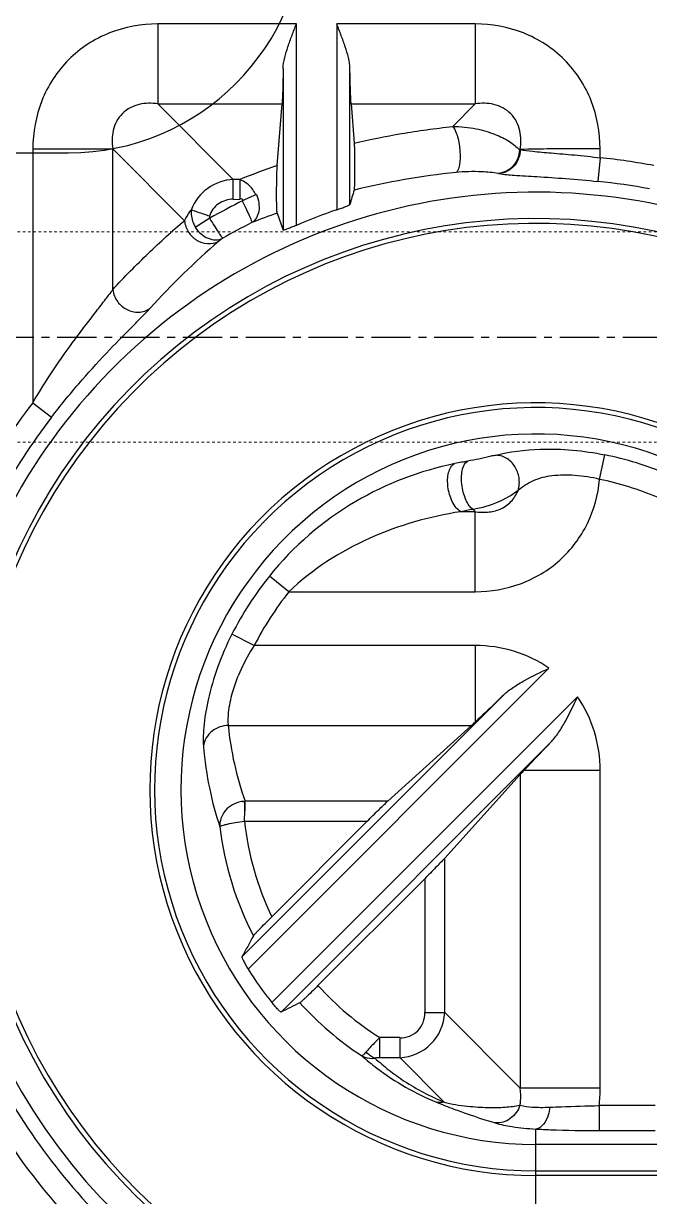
# Model space of a CAD drawing. Header units: millimetres. Extents: x 2748 to 3320, y 1427 to 1884.
# Drawn here: x 2936.26 to 2960.07, y 1621.17 to 1665.74 of the extents above; entities that cross this region are included whole.
import ezdxf

# ---------------------------------------------------------------- set-up
doc = ezdxf.new("R2010")
doc.units = ezdxf.units.MM
doc.linetypes.add('CENTER', pattern=[0.6, 0.375, -0.075, 0.075, -0.075])
doc.linetypes.add('HIDDEN', pattern=[0.2, 0.1, -0.1])
doc.layers.add('21', color=7, linetype='Continuous')
doc.layers.add('cool', color=153, linetype='HIDDEN', lineweight=9)

msp = doc.modelspace()

# ---------------------------------------------------------------- linework, layer by layer
at = {"color": 6}
msp.add_line((2915.979, 1660.826), (2937.979, 1660.826), dxfattribs=at)
msp.add_arc((2937.979, 1669.826), 9, 270, 0, dxfattribs=at)
at = {"layer": '21', "color": 7, "linetype": 'Continuous'}
for p, q in [((2941.369, 1665.724), (2941.369, 1662.684)), ((2946.641, 1665.724), (2941.369, 1665.724)), ((2946.641, 1658.07), (2946.641, 1665.724)), ((2948.174, 1665.724), (2948.174, 1658.659)), ((2953.441, 1665.724), (2948.174, 1665.724)), ((2953.441, 1665.724), (2953.441, 1662.684)), ((2946.138, 1664.019), (2946.138, 1657.892)), ((2948.676, 1658.865), (2948.676, 1664.019)), ((2941.369, 1662.684), (2944.242, 1659.811)), ((2941.369, 1662.684), (2946.094, 1662.684)), ((2945.916, 1660.344), (2946.094, 1662.684)), ((2948.72, 1662.684), (2948.834, 1661.188)), ((2948.72, 1662.684), (2953.441, 1662.684)), ((2952.583, 1661.826), (2953.441, 1662.684)), ((2936.618, 1660.973), (2936.618, 1651.33)), ((2936.618, 1660.973), (2939.659, 1660.973)), ((2939.659, 1655.622), (2939.659, 1660.973)), ((2942.387, 1658.245), (2939.659, 1660.973)), ((2958.192, 1660.636), (2958.192, 1660.973)), ((2958.192, 1660.636), (2958.101, 1659.739)), ((2954.32, 1660.042), (2954.35, 1660.036)), ((2944.242, 1659.05), (2944.242, 1659.811)), ((2944.486, 1659.811), (2944.242, 1659.811)), ((2944.486, 1659.811), (2944.486, 1659.05)), ((2944.242, 1659.05), (2944.486, 1659.069)), ((2945.12, 1659.244), (2944.584, 1658.998)), ((2945.912, 1658.535), (2946.138, 1657.892)), ((2943.35, 1658.339), (2942.797, 1657.994)), ((2936.618, 1651.33), (2937.333, 1650.781)), ((2958.17, 1648.418), (2958.362, 1649.35)), ((2953.441, 1647.191), (2952.893, 1647.191)), ((2953.356, 1647.276), (2953.441, 1647.191)), ((2953.441, 1644.15), (2953.441, 1647.191)), ((2946.358, 1644.15), (2945.614, 1644.744)), ((2946.358, 1644.15), (2953.441, 1644.15)), ((2945.04, 1642.107), (2944.192, 1642.539)), ((2953.441, 1642.107), (2945.04, 1642.107)), ((2953.441, 1642.107), (2953.441, 1639.198)), ((2956.241, 1641.243), (2944.808, 1629.806)), ((2954.519, 1640.225), (2944.571, 1630.277)), ((2945.711, 1628.538), (2957.327, 1640.154)), ((2944.048, 1639.066), (2953.298, 1639.066)), ((2950.116, 1636.193), (2953.298, 1639.066)), ((2946.063, 1628.18), (2956.312, 1638.429)), ((2955.152, 1637.206), (2952.279, 1634.024)), ((2955.152, 1637.206), (2955.152, 1625.284)), ((2958.192, 1637.356), (2955.289, 1637.356)), ((2958.192, 1625.284), (2958.192, 1637.356)), ((2950.116, 1636.193), (2944.688, 1636.193)), ((2944.664, 1635.432), (2949.335, 1635.432)), ((2945.705, 1631.802), (2949.335, 1635.432)), ((2952.279, 1628.157), (2952.279, 1634.024)), ((2951.518, 1633.244), (2947.461, 1629.186)), ((2951.518, 1633.244), (2951.518, 1628.157)), ((2951.518, 1628.157), (2952.279, 1628.157)), ((2952.279, 1628.157), (2955.152, 1625.284)), ((2949.815, 1626.446), (2949.815, 1627.206)), ((2950.568, 1627.206), (2949.815, 1627.206)), ((2950.568, 1627.206), (2950.568, 1626.446)), ((2949.816, 1626.446), (2950.568, 1626.446)), ((2952.257, 1624.758), (2950.568, 1626.446)), ((2958.192, 1625.284), (2955.152, 1625.284)), ((2958.151, 1624.627), (2958.151, 1623.675)), ((2960.277, 1624.627), (2958.151, 1624.627)), ((2955.747, 1613.37), (2955.746, 1623.734)), ((2958.151, 1623.675), (2960.277, 1623.675)), ((2999.967, 1623.15), (2955.746, 1623.15)), ((2955.747, 1622.145), (2999.967, 1622.145)), ((2999.967, 1621.966), (2955.747, 1621.966))]:
    msp.add_line(p, q, dxfattribs=at)
at = {"layer": '21', "color": 1, "linetype": 'CENTER', "ltscale": 3.980655}
msp.add_line((2822.907, 1653.826), (3142.907, 1653.826), dxfattribs=at)
at = {"layer": '21', "color": 8, "linetype": 'HIDDEN'}
msp.add_arc((2988.912, 1672.826), 87.821, 218.45894, 155.70987, dxfattribs=at)
at = {"layer": '21', "color": 7, "linetype": 'Continuous'}
for centre, radius, start, end in [((2988.912, 1672.826), 85.811, 91.12889, 269.34896), ((2950.527, 1676.17), 15.906, 286.7828, 286.9033), ((2955.643, 1632.092), 29.88, 108.9969, 111.925), ((2955.747, 1636.646), 24.115, 79.2724, 84.1788), ((2955.757, 1630.913), 29.324, 95.9842, 103.6576), ((2944.316, 1658.027), 1.786, 92.391, 159.5077), ((3205.42, 1584.922), 267.18, 163.81232, 163.93326), ((2955.747, 1636.646), 23.213, 79.2725, 84.1788), ((2955.747, 1636.646), 22.684, 65, 270.0003), ((2955.747, 1636.646), 24.985, 116.4539, 119.7463), ((2955.792, 1630.775), 29.466, 109.5918, 111.597), ((2955.747, 1636.646), 23.279, 108.9838, 113.0275), ((2955.747, 1636.646), 21.679, 65, 270), ((2955.747, 1636.646), 21.5, 65, 270), ((2955.747, 1636.646), 24.083, 116.6441, 119.6263), ((2961.949, 1636.089), 28.11, 130.4985, 137.9438), ((2955.747, 1636.646), 24.115, 142.4899, 151.7374), ((2955.747, 1636.646), 14.68, 65, 270), ((2955.747, 1636.646), 14.501, 65, 270), ((2955.747, 1636.646), 23.213, 142.4898, 151.7299), ((2955.747, 1636.646), 13.496, 65, 269.9996), ((2955.747, 1636.646), 12.971, 67.3857, 78.3679), ((2955.749, 1633.985), 15.345, 99.7025, 101.6006), ((2955.747, 1636.646), 12.019, 67.3853, 78.3678), ((2955.749, 1633.035), 14.441, 99.5393, 101.4071), ((2955.747, 1636.646), 12.971, 141.3671, 152.9769), ((2955.747, 1636.646), 12.019, 141.367, 152.9766), ((2956.312, 1640.297), 12.327, 185.7297, 199.4452), ((2942.602, 1650.88), 15.936, 312.1549, 312.8548), ((2956.419, 1639.405), 13.362, 184.8029, 191.9137), ((2965.683, 1627.688), 14.195, 137.072, 137.8916), ((2956.371, 1639.394), 13.314, 191.9119, 198.3066), ((2955.747, 1636.646), 11.149, 186.2503, 205.7515), ((2955.747, 1636.646), 12.101, 186.8049, 207.4324), ((3083.523, 1554.6), 158.223, 151.09807, 151.42606), ((2955.747, 1636.646), 12.901, 212.0195, 218.936), ((2955.747, 1636.646), 11.149, 221.9978, 237.8558), ((2955.747, 1636.646), 12.101, 222.1249, 236.8277), ((2950.487, 1628.238), 1.794, 272.5947, 357.4056), ((2955.747, 1636.646), 23.213, 208.603, 228.9566), ((2955.747, 1636.646), 24.115, 208.6027, 228.9571), ((2953.042, 1625.282), 5.151, 352.6966, 0.0166)]:
    msp.add_arc(centre, radius, start, end, dxfattribs=at)
for points, knots in [([(2941.369, 1665.724), (2940.748, 1665.713), (2939.492, 1665.502), (2937.889, 1664.453), (2936.841, 1662.849), (2936.628, 1661.594), (2936.618, 1660.973)], [0, 0, 0, 0, 0.250129, 0.500014, 0.749892, 1, 1, 1, 1]), ([(2946.138, 1664.019), (2946.143, 1664.304), (2946.269, 1664.735), (2946.475, 1665.29), (2946.583, 1665.58), (2946.64, 1665.724)], [0, 0, 0, 0, 0.479766, 0.737839, 1, 1, 1, 1]), ([(2948.676, 1664.019), (2948.672, 1664.304), (2948.545, 1664.735), (2948.341, 1665.29), (2948.231, 1665.579), (2948.174, 1665.724)], [0, 0, 0, 0, 0.479844, 0.737662, 1, 1, 1, 1]), ([(2958.192, 1660.973), (2958.181, 1661.594), (2957.97, 1662.85), (2956.921, 1664.453), (2955.317, 1665.501), (2954.062, 1665.714), (2953.441, 1665.724)], [0, 0, 0, 0, 0.250129, 0.500013, 0.749892, 1, 1, 1, 1]), ([(2946.138, 1664.019), (2946.134, 1663.748), (2946.124, 1663.303), (2946.107, 1662.858), (2946.094, 1662.684)], [0, 0, 0, 0, 0.607821, 1, 1, 1, 1]), ([(2948.72, 1662.684), (2948.707, 1662.858), (2948.691, 1663.303), (2948.681, 1663.748), (2948.676, 1664.019)], [0, 0, 0, 0, 0.392179, 1, 1, 1, 1]), ([(2941.369, 1662.684), (2941.137, 1662.717), (2940.771, 1662.716), (2940.315, 1662.553), (2940.011, 1662.331), (2939.79, 1662.027), (2939.626, 1661.571), (2939.625, 1661.205), (2939.659, 1660.973)], [0, 0, 0, 0, 0.243803, 0.370664, 0.499992, 0.62932, 0.756199, 1, 1, 1, 1]), ([(2955.152, 1660.951), (2955.182, 1661.185), (2955.186, 1661.552), (2955.029, 1662.016), (2954.803, 1662.32), (2954.501, 1662.55), (2954.041, 1662.717), (2953.673, 1662.718), (2953.441, 1662.684)], [0, 0, 0, 0, 0.244148, 0.37031, 0.500144, 0.630808, 0.757369, 1, 1, 1, 1]), ([(2948.834, 1661.188), (2949.429, 1661.33), (2950.346, 1661.515), (2951.6, 1661.711), (2952.252, 1661.789), (2952.583, 1661.826)], [0, 0, 0, 0, 0.482351, 0.737022, 1, 1, 1, 1]), ([(2952.583, 1661.826), (2952.883, 1661.829), (2953.434, 1661.771), (2954.16, 1661.561), (2954.717, 1661.29), (2955.01, 1661.062), (2955.12, 1660.942)], [0, 0, 0, 0, 0.326828, 0.599704, 0.822156, 1, 1, 1, 1]), ([(2952.583, 1661.826), (2952.626, 1661.783), (2952.699, 1661.651), (2952.775, 1661.422), (2952.83, 1661.154), (2952.869, 1660.799), (2952.865, 1660.463), (2952.803, 1660.194), (2952.738, 1660.092), (2952.7, 1660.077)], [0, 0, 0, 0, 0.098978, 0.238902, 0.395353, 0.542338, 0.822219, 0.932658, 1, 1, 1, 1]), ([(2948.834, 1661.188), (2948.843, 1661.07), (2948.851, 1660.755), (2948.856, 1660.332), (2948.854, 1659.94), (2948.851, 1659.686), (2948.842, 1659.516), (2948.84, 1659.431), (2948.833, 1659.407)], [0, 0, 0, 0, 0.199731, 0.530687, 0.710954, 0.860221, 0.957562, 1, 1, 1, 1]), ([(2955.12, 1660.942), (2955.116, 1660.723), (2954.954, 1660.28), (2954.53, 1660.06), (2954.32, 1660.042)], [0, 0, 0, 0, 0.508823, 1, 1, 1, 1]), ([(2955.152, 1660.951), (2955.151, 1660.839), (2955.11, 1660.612), (2954.937, 1660.318), (2954.672, 1660.109), (2954.457, 1660.045), (2954.35, 1660.036)], [0, 0, 0, 0, 0.254875, 0.508222, 0.75682, 1, 1, 1, 1]), ([(2958.192, 1660.973), (2957.57, 1660.979), (2956.556, 1660.982), (2955.542, 1660.96), (2955.151, 1660.952)], [0, 0, 0, 0, 0.614323, 1, 1, 1, 1]), ([(2955.151, 1660.952), (2955.304, 1660.921), (2955.696, 1660.875), (2956.385, 1660.815), (2957.245, 1660.745), (2957.867, 1660.676), (2958.192, 1660.636)], [0, 0, 0, 0, 0.153351, 0.386634, 0.678059, 1, 1, 1, 1]), ([(2945.912, 1658.535), (2945.905, 1658.556), (2945.902, 1658.638), (2945.891, 1658.814), (2945.89, 1659.088), (2945.889, 1659.496), (2945.897, 1659.922), (2945.908, 1660.23), (2945.916, 1660.344)], [0, 0, 0, 0, 0.037886, 0.13237, 0.295172, 0.490119, 0.809199, 1, 1, 1, 1]), ([(2954.32, 1660.042), (2954.11, 1660.079), (2953.568, 1660.121), (2953.026, 1660.111), (2952.7, 1660.077)], [0, 0, 0, 0, 0.394287, 1, 1, 1, 1]), ([(2954.35, 1660.036), (2954.537, 1660.004), (2955.017, 1659.967), (2955.861, 1659.917), (2956.923, 1659.849), (2957.695, 1659.781), (2958.101, 1659.739)], [0, 0, 0, 0, 0.151138, 0.382777, 0.67449, 1, 1, 1, 1]), ([(2945.096, 1659.233), (2945.064, 1659.301), (2944.92, 1659.544), (2944.683, 1659.741), (2944.486, 1659.804)], [0, 0, 0, 0, 0.266913, 1, 1, 1, 1]), ([(2944.242, 1659.062), (2944.046, 1659.062), (2943.643, 1658.947), (2943.394, 1658.606), (2943.332, 1658.422)], [0, 0, 0, 0, 0.502173, 1, 1, 1, 1]), ([(2944.617, 1659.015), (2944.6, 1659.049), (2944.55, 1659.082), (2944.499, 1659.088), (2944.486, 1659.088)], [0, 0, 0, 0, 0.736496, 1, 1, 1, 1]), ([(2944.584, 1658.998), (2944.632, 1658.9), (2944.721, 1658.715), (2944.823, 1658.495), (2944.887, 1658.347), (2944.921, 1658.267), (2944.939, 1658.212), (2944.948, 1658.182), (2944.947, 1658.172)], [0, 0, 0, 0, 0.364405, 0.679434, 0.803877, 0.900548, 0.966523, 1, 1, 1, 1]), ([(2945.12, 1659.244), (2945.163, 1659.141), (2945.221, 1658.93), (2945.234, 1658.545), (2945.092, 1658.26), (2944.947, 1658.172)], [0, 0, 0, 0, 0.288623, 0.558897, 1, 1, 1, 1]), ([(2942.387, 1658.245), (2942.403, 1658.278), (2942.476, 1658.421), (2942.566, 1658.555), (2942.644, 1658.652)], [0, 0, 0, 0, 0.228983, 1, 1, 1, 1]), ([(2942.645, 1658.651), (2942.64, 1658.597), (2942.638, 1658.37), (2942.715, 1658.144), (2942.805, 1657.999)], [0, 0, 0, 0, 0.242121, 1, 1, 1, 1]), ([(2943.343, 1658.418), (2943.271, 1658.442), (2943.039, 1658.52), (2942.806, 1658.598), (2942.645, 1658.651)], [0, 0, 0, 0, 0.308103, 1, 1, 1, 1]), ([(2948.174, 1658.659), (2948.236, 1658.68), (2948.352, 1658.721), (2948.489, 1658.773), (2948.579, 1658.81), (2948.628, 1658.832), (2948.657, 1658.85), (2948.675, 1658.86), (2948.676, 1658.865)], [0, 0, 0, 0, 0.360971, 0.676958, 0.80319, 0.901495, 0.967869, 1, 1, 1, 1]), ([(2939.659, 1655.622), (2939.872, 1655.871), (2940.325, 1656.334), (2941.225, 1657.219), (2941.911, 1657.855), (2942.387, 1658.245)], [0, 0, 0, 0, 0.260212, 0.512336, 1, 1, 1, 1]), ([(2942.387, 1658.245), (2942.401, 1658.09), (2942.506, 1657.798), (2942.831, 1657.483), (2943.255, 1657.335), (2943.563, 1657.394), (2943.694, 1657.464)], [0, 0, 0, 0, 0.264024, 0.501237, 0.747157, 1, 1, 1, 1]), ([(2943.841, 1657.581), (2943.833, 1657.586), (2943.816, 1657.611), (2943.781, 1657.658), (2943.733, 1657.731), (2943.646, 1657.866), (2943.517, 1658.072), (2943.408, 1658.245), (2943.35, 1658.339)], [0, 0, 0, 0, 0.032733, 0.098506, 0.195253, 0.319915, 0.635344, 1, 1, 1, 1]), ([(2946.641, 1658.07), (2946.58, 1658.044), (2946.467, 1657.997), (2946.33, 1657.944), (2946.239, 1657.911), (2946.188, 1657.896), (2946.161, 1657.89), (2946.14, 1657.887), (2946.138, 1657.892)], [0, 0, 0, 0, 0.367271, 0.689966, 0.817724, 0.914421, 0.975509, 1, 1, 1, 1]), ([(2942.797, 1657.994), (2942.86, 1657.901), (2943.002, 1657.733), (2943.274, 1657.563), (2943.568, 1657.499), (2943.76, 1657.541), (2943.841, 1657.581)], [0, 0, 0, 0, 0.274577, 0.5359, 0.776851, 1, 1, 1, 1]), ([(2943.841, 1657.581), (2943.827, 1657.57), (2943.777, 1657.533), (2943.728, 1657.494), (2943.694, 1657.464)], [0, 0, 0, 0, 0.276885, 1, 1, 1, 1]), ([(2936.618, 1651.33), (2936.871, 1651.753), (2937.394, 1652.575), (2938.084, 1653.56), (2938.64, 1654.295), (2939.026, 1654.793), (2939.364, 1655.229), (2939.572, 1655.498), (2939.659, 1655.622)], [0, 0, 0, 0, 0.281057, 0.555118, 0.6852, 0.806522, 0.914006, 1, 1, 1, 1]), ([(2939.659, 1655.622), (2939.678, 1655.458), (2939.808, 1655.147), (2940.122, 1654.889), (2940.411, 1654.784), (2940.641, 1654.76), (2940.875, 1654.799), (2941.016, 1654.873), (2941.078, 1654.919)], [0, 0, 0, 0, 0.26368, 0.510019, 0.62698, 0.750677, 0.876526, 1, 1, 1, 1]), ([(2937.333, 1650.781), (2937.665, 1651.213), (2938.339, 1652.041), (2939.366, 1653.174), (2940.188, 1654.009), (2940.749, 1654.571), (2940.981, 1654.811), (2941.078, 1654.919)], [0, 0, 0, 0, 0.29251, 0.573409, 0.821083, 0.921908, 1, 1, 1, 1]), ([(2954.179, 1649.33), (2954.744, 1649.469), (2956.147, 1649.645), (2957.559, 1649.516), (2958.362, 1649.35)], [0, 0, 0, 0, 0.415317, 1, 1, 1, 1]), ([(2954.179, 1649.33), (2954.117, 1649.314), (2953.78, 1649.233), (2953.44, 1649.16), (2953.162, 1649.111)], [0, 0, 0, 0, 0.185374, 1, 1, 1, 1]), ([(2955.068, 1647.992), (2955.119, 1648.149), (2955.14, 1648.476), (2954.972, 1648.923), (2954.645, 1649.259), (2954.329, 1649.341), (2954.179, 1649.33)], [0, 0, 0, 0, 0.26709, 0.507534, 0.755697, 1, 1, 1, 1]), ([(2952.663, 1649.017), (2951.346, 1648.746), (2948.687, 1647.737), (2946.516, 1645.873), (2945.614, 1644.744)], [0, 0, 0, 0, 0.482076, 1, 1, 1, 1]), ([(2952.893, 1647.191), (2952.826, 1647.226), (2952.698, 1647.345), (2952.508, 1647.659), (2952.403, 1648.032), (2952.384, 1648.413), (2952.418, 1648.722), (2952.536, 1648.966), (2952.663, 1649.017)], [0, 0, 0, 0, 0.110566, 0.248787, 0.533818, 0.667264, 0.800645, 1, 1, 1, 1]), ([(2953.356, 1647.276), (2953.299, 1647.312), (2953.192, 1647.428), (2953.021, 1647.747), (2952.926, 1648.137), (2952.912, 1648.54), (2952.95, 1648.839), (2953.051, 1649.068), (2953.162, 1649.111)], [0, 0, 0, 0, 0.100194, 0.229403, 0.536767, 0.689016, 0.822054, 1, 1, 1, 1]), ([(2953.441, 1644.15), (2954.023, 1644.15), (2955.195, 1644.352), (2956.732, 1645.26), (2957.802, 1646.69), (2958.116, 1647.839), (2958.17, 1648.418)], [0, 0, 0, 0, 0.250176, 0.500086, 0.749926, 1, 1, 1, 1]), ([(2958.17, 1648.418), (2957.863, 1648.5), (2957.256, 1648.586), (2956.401, 1648.585), (2955.64, 1648.414), (2955.246, 1648.134), (2955.068, 1647.992)], [0, 0, 0, 0, 0.293922, 0.561698, 0.788889, 1, 1, 1, 1]), ([(2955.068, 1647.992), (2954.838, 1647.82), (2954.292, 1647.51), (2953.689, 1647.321), (2953.356, 1647.276)], [0, 0, 0, 0, 0.460682, 1, 1, 1, 1]), ([(2953.441, 1647.191), (2953.596, 1647.167), (2953.917, 1647.152), (2954.399, 1647.259), (2954.82, 1647.547), (2955.004, 1647.838), (2955.068, 1647.992)], [0, 0, 0, 0, 0.239498, 0.487581, 0.743896, 1, 1, 1, 1]), ([(2952.893, 1647.19), (2951.704, 1647.005), (2949.34, 1646.337), (2947.241, 1645.001), (2946.358, 1644.149)], [0, 0, 0, 0, 0.495162, 1, 1, 1, 1]), ([(2944.192, 1642.539), (2943.983, 1642.129), (2943.628, 1641.313), (2943.28, 1640.118), (2943.129, 1639.211), (2943.092, 1638.622), (2943.095, 1638.386), (2943.103, 1638.286)], [0, 0, 0, 0, 0.311541, 0.600737, 0.840219, 0.932089, 1, 1, 1, 1]), ([(2945.04, 1642.107), (2944.85, 1641.82), (2944.528, 1641.237), (2944.196, 1640.378), (2944.06, 1639.72), (2944.032, 1639.301), (2944.038, 1639.135), (2944.047, 1639.066)], [0, 0, 0, 0, 0.318335, 0.611966, 0.847748, 0.935444, 1, 1, 1, 1]), ([(2956.241, 1641.243), (2955.835, 1641.525), (2954.929, 1641.965), (2953.935, 1642.102), (2953.441, 1642.107)], [0, 0, 0, 0, 0.499907, 1, 1, 1, 1]), ([(2954.519, 1640.225), (2954.632, 1640.335), (2954.892, 1640.53), (2955.464, 1640.872), (2955.925, 1641.091), (2956.236, 1641.236)], [0, 0, 0, 0, 0.236217, 0.485058, 1, 1, 1, 1]), ([(2954.519, 1640.225), (2954.416, 1640.126), (2954.06, 1639.781), (2953.701, 1639.438), (2953.441, 1639.198)], [0, 0, 0, 0, 0.287561, 1, 1, 1, 1]), ([(2956.312, 1638.429), (2956.422, 1638.542), (2956.621, 1638.803), (2956.962, 1639.379), (2957.182, 1639.842), (2957.327, 1640.154)], [0, 0, 0, 0, 0.236558, 0.485518, 1, 1, 1, 1]), ([(2958.192, 1637.356), (2958.189, 1637.85), (2958.049, 1638.843), (2957.611, 1639.75), (2957.327, 1640.154)], [0, 0, 0, 0, 0.5001, 1, 1, 1, 1]), ([(2944.048, 1639.066), (2943.831, 1639.064), (2943.384, 1638.915), (2943.137, 1638.502), (2943.103, 1638.286)], [0, 0, 0, 0, 0.497637, 1, 1, 1, 1]), ([(2955.289, 1637.356), (2955.36, 1637.432), (2955.698, 1637.793), (2956.04, 1638.149), (2956.312, 1638.429)], [0, 0, 0, 0, 0.210783, 1, 1, 1, 1]), ([(2944.688, 1635.874), (2944.689, 1635.909), (2944.689, 1636.015), (2944.688, 1636.122), (2944.688, 1636.193)], [0, 0, 0, 0, 0.326394, 1, 1, 1, 1]), ([(2944.543, 1636.178), (2944.426, 1636.156), (2944.198, 1636.074), (2943.924, 1635.847), (2943.751, 1635.547), (2943.723, 1635.321), (2943.731, 1635.212)], [0, 0, 0, 0, 0.260584, 0.516633, 0.76249, 1, 1, 1, 1]), ([(2944.677, 1635.641), (2944.682, 1635.708), (2944.682, 1635.805), (2944.681, 1635.93), (2944.682, 1636.011), (2944.683, 1636.071), (2944.684, 1636.114), (2944.685, 1636.142), (2944.685, 1636.164), (2944.675, 1636.18), (2944.656, 1636.185), (2944.632, 1636.186), (2944.593, 1636.183), (2944.563, 1636.18), (2944.543, 1636.178)], [0, 0, 0, 0, 0.300248, 0.434717, 0.555305, 0.659795, 0.705389, 0.746286, 0.782414, 0.801036, 0.827135, 0.864505, 0.909283, 1, 1, 1, 1]), ([(2944.679, 1635.653), (2944.68, 1635.672), (2944.685, 1635.746), (2944.687, 1635.82), (2944.688, 1635.874)], [0, 0, 0, 0, 0.261694, 1, 1, 1, 1]), ([(2949.336, 1635.433), (2949.48, 1635.577), (2949.736, 1635.83), (2949.993, 1636.083), (2950.109, 1636.187)], [0, 0, 0, 0, 0.56546, 1, 1, 1, 1]), ([(2943.731, 1635.212), (2943.736, 1635.224), (2943.767, 1635.245), (2943.826, 1635.269), (2943.915, 1635.297), (2944.081, 1635.338), (2944.334, 1635.385), (2944.549, 1635.416), (2944.664, 1635.431)], [0, 0, 0, 0, 0.03874, 0.106098, 0.202902, 0.326554, 0.638506, 1, 1, 1, 1]), ([(2952.273, 1634.018), (2952.168, 1633.902), (2951.915, 1633.645), (2951.662, 1633.388), (2951.518, 1633.244)], [0, 0, 0, 0, 0.434542, 1, 1, 1, 1]), ([(2945.007, 1631.071), (2945.012, 1631.082), (2945.036, 1631.108), (2945.081, 1631.16), (2945.149, 1631.233), (2945.274, 1631.365), (2945.461, 1631.557), (2945.62, 1631.718), (2945.705, 1631.802)], [0, 0, 0, 0, 0.03488, 0.103935, 0.203873, 0.330583, 0.644245, 1, 1, 1, 1]), ([(2944.571, 1630.277), (2944.568, 1630.272), (2944.574, 1630.254), (2944.583, 1630.223), (2944.604, 1630.175), (2944.644, 1630.09), (2944.712, 1629.965), (2944.773, 1629.861), (2944.807, 1629.807)], [0, 0, 0, 0, 0.031461, 0.096656, 0.193669, 0.318896, 0.635182, 1, 1, 1, 1]), ([(2947.461, 1629.187), (2947.379, 1629.105), (2947.226, 1628.952), (2947.042, 1628.774), (2946.918, 1628.657), (2946.851, 1628.595), (2946.804, 1628.555), (2946.781, 1628.534), (2946.772, 1628.53)], [0, 0, 0, 0, 0.365024, 0.680792, 0.805537, 0.902245, 0.9678, 1, 1, 1, 1]), ([(2946.063, 1628.18), (2946.059, 1628.178), (2946.043, 1628.187), (2946.021, 1628.203), (2945.985, 1628.235), (2945.92, 1628.298), (2945.826, 1628.4), (2945.751, 1628.489), (2945.711, 1628.538)], [0, 0, 0, 0, 0.027105, 0.087467, 0.180966, 0.304903, 0.625352, 1, 1, 1, 1]), ([(2950.568, 1627.195), (2950.814, 1627.195), (2951.336, 1627.389), (2951.529, 1627.91), (2951.53, 1628.157)], [0, 0, 0, 0, 0.499993, 1, 1, 1, 1]), ([(2949.815, 1627.206), (2949.764, 1627.158), (2949.585, 1626.984), (2949.412, 1626.804), (2949.294, 1626.67)], [0, 0, 0, 0, 0.281572, 1, 1, 1, 1]), ([(2949.294, 1626.67), (2949.26, 1626.631), (2949.215, 1626.58), (2949.158, 1626.531), (2949.135, 1626.518), (2949.126, 1626.517)], [0, 0, 0, 0, 0.672081, 0.878687, 1, 1, 1, 1]), ([(2949.126, 1626.518), (2949.31, 1626.355), (2950.176, 1625.648), (2951.162, 1625.086), (2951.968, 1624.753)], [0, 0, 0, 0, 0.219584, 1, 1, 1, 1]), ([(2949.126, 1626.517), (2949.162, 1626.496), (2949.319, 1626.423), (2949.5, 1626.408), (2949.629, 1626.427)], [0, 0, 0, 0, 0.243379, 1, 1, 1, 1]), ([(2949.629, 1626.427), (2949.598, 1626.437), (2949.47, 1626.491), (2949.361, 1626.586), (2949.294, 1626.67)], [0, 0, 0, 0, 0.230432, 1, 1, 1, 1]), ([(2949.816, 1626.446), (2949.8, 1626.446), (2949.737, 1626.445), (2949.673, 1626.441), (2949.629, 1626.427)], [0, 0, 0, 0, 0.264981, 1, 1, 1, 1]), ([(2949.629, 1626.427), (2949.796, 1626.274), (2950.157, 1625.97), (2951, 1625.357), (2951.73, 1624.979), (2952.257, 1624.758)], [0, 0, 0, 0, 0.217562, 0.451993, 1, 1, 1, 1]), ([(2955.143, 1624.638), (2955.153, 1624.69), (2955.184, 1624.903), (2955.175, 1625.122), (2955.152, 1625.284)], [0, 0, 0, 0, 0.242591, 1, 1, 1, 1]), ([(2952.257, 1624.758), (2952.232, 1624.752), (2952.138, 1624.733), (2952.038, 1624.736), (2951.968, 1624.753)], [0, 0, 0, 0, 0.256695, 1, 1, 1, 1]), ([(2951.968, 1624.753), (2952.188, 1624.663), (2952.921, 1624.376), (2953.669, 1624.126), (2954.196, 1623.967)], [0, 0, 0, 0, 0.301204, 1, 1, 1, 1]), ([(2952.257, 1624.758), (2952.546, 1624.68), (2952.977, 1624.613), (2953.533, 1624.57), (2954.011, 1624.545), (2954.546, 1624.555), (2954.955, 1624.606), (2955.143, 1624.638)], [0, 0, 0, 0, 0.309016, 0.448311, 0.575257, 0.803054, 1, 1, 1, 1]), ([(2955.144, 1624.638), (2955.111, 1624.539), (2955.011, 1624.347), (2954.723, 1624.046), (2954.395, 1623.95), (2954.196, 1623.967)], [0, 0, 0, 0, 0.25343, 0.515305, 1, 1, 1, 1]), ([(2955.143, 1624.638), (2955.294, 1624.595), (2955.557, 1624.564), (2955.937, 1624.557), (2956.16, 1624.559), (2956.278, 1624.565)], [0, 0, 0, 0, 0.413441, 0.688714, 1, 1, 1, 1]), ([(2956.278, 1624.565), (2956.422, 1624.57), (2957.046, 1624.593), (2957.67, 1624.612), (2958.151, 1624.627)], [0, 0, 0, 0, 0.230198, 1, 1, 1, 1]), ([(2956.278, 1624.565), (2956.267, 1624.464), (2956.205, 1624.145), (2955.981, 1623.761), (2955.747, 1623.734)], [0, 0, 0, 0, 0.302435, 1, 1, 1, 1]), ([(2954.196, 1623.967), (2954.407, 1623.904), (2954.922, 1623.801), (2955.443, 1623.75), (2955.746, 1623.734)], [0, 0, 0, 0, 0.419908, 1, 1, 1, 1]), ([(2955.746, 1623.734), (2955.93, 1623.724), (2956.731, 1623.688), (2957.533, 1623.676), (2958.151, 1623.675)], [0, 0, 0, 0, 0.229699, 1, 1, 1, 1])]:
    msp.add_open_spline(points, degree=3, knots=knots, dxfattribs=at)
for points in [[(2943.337, 1658.42), (2943.336, 1658.393), (2943.336, 1658.362), (2943.35, 1658.339)], [(2944.665, 1635.432), (2944.661, 1635.506), (2944.672, 1635.58), (2944.679, 1635.653)], [(2946.772, 1628.53), (2946.536, 1628.413), (2946.299, 1628.296), (2946.063, 1628.18)]]:
    msp.add_open_spline(points, degree=3, dxfattribs=at)
at = {"layer": '21', "color": 8, "linetype": 'HIDDEN'}
msp.add_open_spline([(2944.688, 1636.173), (2944.678, 1636.172), (2944.65, 1636.17), (2944.625, 1636.169), (2944.574, 1636.161), (2944.615, 1636.162), (2944.627, 1636.161)], degree=3, knots=[0, 0, 0, 0, 0.243613, 0.574456, 0.730019, 1, 1, 1, 1], dxfattribs=at)
at = {"layer": 'cool', "ltscale": 0.932966}
for p, q in [((2837.237, 1657.826), (3128.577, 1657.826)), ((2837.237, 1649.826), (3128.577, 1649.826))]:
    msp.add_line(p, q, dxfattribs=at)

doc.saveas('drawing.dxf')
